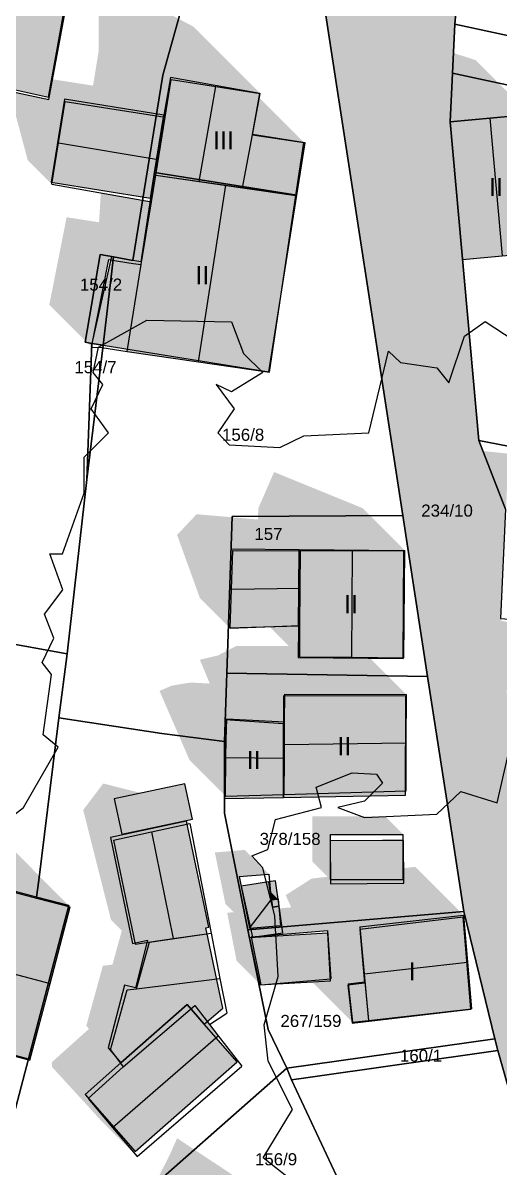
# Model space of a CAD drawing. Header units: millimetres. Extents: x 238 to 3518, y -74 to 2735.
# Drawn here: x 1574.3 to 1613.8, y 1358.4 to 1453.1 of the extents above; entities that cross this region are included whole.
import ezdxf
from ezdxf.enums import TextEntityAlignment as Align

# ---------------------------------------------------------------- set-up
doc = ezdxf.new("R2010")
doc.units = ezdxf.units.MM
for name, color, linetype in [('LP_Flurstueck_bez', 7, 'Continuous'), ('LP_Flurstuecke', 8, 'Continuous'), ('LP_Gebaeude_Dachaufsicht', 9, 'Continuous'), ('LP_Gebaeude_Dachschatten', 253, 'Continuous'), ('LP_Gebaeude_F', 254, 'Continuous'), ('LP_Gebaeude_Geschosszahl', 7, 'Continuous'), ('LP_Gebaeude_Schatten', 7, 'Continuous'), ('LP_Gebaeude_U', 7, 'Continuous'), ('LP_Topographie_Hoehenlinien', 8, 'Continuous'), ('LP_Verkehr_Strassen', 9, 'Continuous')]:
    doc.layers.add(name, color=color, linetype=linetype)
doc.styles.get("Standard").update_dxf_attribs({"font": 'arial.ttf'})

msp = doc.modelspace()

# ---------------------------------------------------------------- hatches: boundary and pattern name
at = {"layer": 'LP_Gebaeude_Dachschatten'}
for points in [[(1590.226, 1447.883), (1586.54, 1448.452), (1586.036, 1445.334), (1585.262, 1440.55), (1588.851, 1440.026)], [(1585.471, 1441.842), (1586.036, 1445.334), (1577.759, 1446.626), (1577.211, 1443.208)], [(1609.625, 1444.959), (1610.654, 1433.563), (1613.948, 1433.863), (1612.929, 1445.264)], [(1591.058, 1439.704), (1585.262, 1440.55), (1584.907, 1438.35), (1584.066, 1433.141), (1582.907, 1425.961), (1588.787, 1425.098)], [(1597.243, 1409.46), (1591.64, 1409.485), (1591.527, 1406.27), (1597.22, 1406.363)], [(1601.558, 1409.477), (1597.243, 1409.46), (1597.196, 1403.266), (1597.177, 1400.694), (1601.488, 1400.65)], [(1606.001, 1393.576), (1606.013, 1397.554), (1595.941, 1397.589), (1595.927, 1395.305), (1595.916, 1393.442)], [(1595.909, 1392.3), (1595.927, 1395.305), (1591.152, 1395.556), (1591.091, 1393.803), (1591.077, 1392.36)], [(1581.753, 1385.511), (1583.555, 1376.91), (1586.698, 1377.37), (1584.915, 1386.203)], [(1576.509, 1373.656), (1578.172, 1379.997), (1575.502, 1380.678), (1558.311, 1385.271), (1556.712, 1378.912)], [(1610.752, 1379.305), (1602.166, 1378.335), (1602.52, 1374.461), (1611.084, 1375.428)], [(1590.439, 1369.319), (1589.716, 1370.258), (1588.499, 1371.836), (1582.574, 1366.758), (1579.653, 1364.135), (1581.683, 1361.734)]]:
    msp.add_hatch(color=253, dxfattribs=at).paths.add_polyline_path(points)
at = {"layer": 'LP_Gebaeude_F'}
for points in [[(1564.322, 1444.131), (1571.997, 1442.74), (1572.907, 1447.759), (1576.371, 1447.005), (1579.179, 1462.484), (1568.011, 1464.508)], [(1585.169, 1440.772), (1596.953, 1438.893), (1597.641, 1443.211), (1593.269, 1443.909), (1593.89, 1447.308), (1586.474, 1448.629), (1585.924, 1445.515)], [(1576.6, 1439.955), (1584.83, 1438.634), (1585.169, 1440.772), (1585.924, 1445.515), (1577.701, 1446.829)], [(1609.625, 1444.959), (1610.654, 1433.563), (1617.242, 1434.163), (1616.232, 1445.569)], [(1579.975, 1426.605), (1580.906, 1426.477), (1594.62, 1424.277), (1596.953, 1438.893), (1585.169, 1440.772), (1584.83, 1438.634), (1584.013, 1433.383), (1583.365, 1433.484), (1581.76, 1433.774), (1581.585, 1433.806)], [(1591.253, 1403.087), (1597.085, 1403.255), (1597.138, 1409.533), (1591.476, 1409.581)], [(1597.063, 1400.616), (1605.732, 1400.543), (1605.806, 1409.461), (1597.138, 1409.533), (1597.085, 1403.255)], [(1595.829, 1397.463), (1595.83, 1395.151), (1595.833, 1389.043), (1605.946, 1389.234), (1605.971, 1397.431)], [(1590.943, 1388.952), (1595.833, 1389.043), (1595.83, 1395.151), (1591.011, 1395.47), (1590.948, 1393.68)], [(1581.815, 1388.94), (1582.44, 1385.997), (1588.303, 1387.243), (1587.679, 1390.176)], [(1581.323, 1368.318), (1582.382, 1367.079), (1587.862, 1371.912), (1589.278, 1370.296), (1590.807, 1371.619), (1589.42, 1378.253), (1589.664, 1378.305), (1587.814, 1387.089), (1581.502, 1385.746), (1583.345, 1376.972), (1584.566, 1377.229), (1583.585, 1373.28), (1582.667, 1373.517)], [(1554.836, 1372.707), (1562.548, 1370.661), (1562.893, 1370.246), (1566.576, 1369.26), (1566.967, 1369.475), (1574.726, 1367.428), (1578.067, 1380.093), (1575.374, 1380.804), (1558.193, 1385.364)], [(1599.714, 1385.464), (1599.738, 1381.904), (1605.805, 1381.954), (1605.775, 1385.493), (1604.03, 1385.485)], [(1592.321, 1381.704), (1593.274, 1377.48), (1595.789, 1377.836), (1595.479, 1380.045), (1594.934, 1379.969), (1594.63, 1382.054)], [(1594.63, 1382.054), (1594.934, 1379.969), (1595.479, 1380.045), (1595.185, 1382.138)], [(1601.167, 1373.503), (1601.535, 1370.37), (1611.353, 1371.522), (1610.726, 1379.131), (1602.168, 1378.129), (1602.554, 1373.666)], [(1593.032, 1377.421), (1593.844, 1373.542), (1599.723, 1373.876), (1599.501, 1377.829)], [(1579.418, 1364.465), (1583.549, 1359.756), (1592.007, 1367.183), (1589.278, 1370.296), (1587.862, 1371.912), (1582.382, 1367.079)]]:
    msp.add_hatch(color=254, dxfattribs=at).paths.add_polyline_path(points)
at = {"layer": 'LP_Gebaeude_Schatten'}
for points in [[(1580.536, 1450.834), (1580.54, 1454.452), (1581.726, 1456.383), (1588.411, 1452.813), (1593.911, 1447.313), (1590.226, 1447.883), (1586.54, 1448.452), (1586.036, 1445.334), (1577.759, 1446.626), (1577.211, 1443.208), (1576.662, 1439.79), (1574.662, 1441.79), (1573.211, 1447.208), (1573.579, 1447.413), (1576.415, 1446.804), (1576.724, 1448.476), (1580.07, 1447.953), (1580.536, 1450.834)], [(1616.232, 1445.569), (1609.625, 1444.959), (1610.654, 1433.563), (1606.654, 1437.563), (1605.125, 1449.459), (1606.429, 1451.764), (1611.732, 1450.069), (1616.232, 1445.569)], [(1593.265, 1443.881), (1593.84, 1446.937), (1597.533, 1443.244), (1593.265, 1443.881)], [(1585.471, 1441.842), (1586.036, 1445.334), (1585.262, 1440.55), (1585.471, 1441.842)], [(1577.88, 1437.063), (1577.992, 1437.045), (1579.893, 1436.747), (1580.566, 1436.641), (1580.712, 1439.083), (1584.907, 1438.35), (1584.066, 1433.141), (1583.393, 1433.247), (1581.492, 1433.545), (1581.38, 1433.563), (1579.948, 1426.319), (1576.448, 1429.819), (1577.88, 1437.063)], [(1607.562, 1414.915), (1610.768, 1416.423), (1611.52, 1416.328), (1612.384, 1417.715), (1617.621, 1417.157), (1619.621, 1415.157), (1614.384, 1415.715), (1614.268, 1412.923), (1614.062, 1408.415), (1613.855, 1403.907), (1610.355, 1407.407), (1607.562, 1414.915)], [(1587.027, 1410.77), (1588.64, 1412.485), (1593.736, 1412.047), (1593.743, 1412.96), (1595.058, 1415.977), (1602.372, 1412.995), (1605.872, 1409.495), (1601.558, 1409.477), (1597.243, 1409.46), (1591.64, 1409.485), (1591.414, 1403.054), (1588.914, 1405.554), (1587.027, 1410.77)], [(1614.794, 1403.464), (1615.153, 1403.355), (1615.155, 1403.419), (1617.417, 1403.624), (1619.021, 1403.497), (1622.271, 1400.247), (1618.655, 1399.919), (1618.613, 1398.352), (1616.97, 1398.196), (1614.31, 1397.944), (1614.891, 1390.367), (1618.976, 1390.773), (1619.151, 1390.79), (1619.264, 1389.656), (1616.411, 1389.214), (1616.648, 1385.575), (1620.786, 1386.718), (1620.696, 1388.33), (1621.48, 1388.386), (1623.48, 1386.386), (1616.809, 1384.831), (1617.195, 1382.856), (1618.136, 1377.8), (1618.137, 1377.797), (1616.378, 1377.372), (1617.06, 1374.027), (1613.56, 1377.527), (1612.878, 1380.872), (1614.637, 1381.297), (1614.636, 1381.3), (1613.695, 1386.356), (1613.863, 1388.918), (1612.598, 1392.66), (1611.391, 1393.867), (1610.81, 1401.444), (1611.47, 1403.696), (1613.113, 1403.852), (1614.794, 1403.464)], [(1597.196, 1403.266), (1597.177, 1400.694), (1601.488, 1400.65), (1602.932, 1400.635), (1606.013, 1397.554), (1595.941, 1397.589), (1595.927, 1395.305), (1591.152, 1395.556), (1591.091, 1393.803), (1591.077, 1392.36), (1591.047, 1389.163), (1588.047, 1392.163), (1585.577, 1397.86), (1586.591, 1398.303), (1588.152, 1398.556), (1589.735, 1398.473), (1588.916, 1400.442), (1590.427, 1400.805), (1591.941, 1401.589), (1596.297, 1401.574), (1595.775, 1402.096), (1594.697, 1403.175), (1597.196, 1403.266)], [(1595.912, 1392.869), (1595.927, 1395.305), (1595.916, 1393.442), (1595.912, 1392.869)], [(1575.502, 1380.678), (1558.311, 1385.271), (1556.712, 1378.912), (1555.112, 1372.553), (1549.112, 1378.553), (1546.212, 1389.412), (1551.811, 1391.771), (1569.502, 1386.678), (1572.172, 1385.997), (1578.172, 1379.997), (1575.502, 1380.678)], [(1579.515, 1370.167), (1580.881, 1375.115), (1581.674, 1375.213), (1582.449, 1378.016), (1581.555, 1378.91), (1579.253, 1388.011), (1580.915, 1390.203), (1586.077, 1388.894), (1588.077, 1386.894), (1581.753, 1385.511), (1583.555, 1376.91), (1584.744, 1377.084), (1583.674, 1373.213), (1582.881, 1373.115), (1581.515, 1368.167), (1582.574, 1366.758), (1579.653, 1364.135), (1581.683, 1361.734), (1583.713, 1359.333), (1580.713, 1362.333), (1576.683, 1366.734), (1576.653, 1367.135), (1579.574, 1369.758), (1579.725, 1369.888), (1579.515, 1370.167)], [(1596.02, 1380.961), (1598.166, 1382.335), (1599.478, 1382.484), (1598.217, 1383.744), (1598.217, 1387.473), (1602.516, 1387.473), (1604.255, 1387.473), (1605.755, 1385.973), (1604.016, 1385.973), (1599.717, 1385.973), (1599.717, 1382.244), (1605.755, 1382.244), (1605.755, 1383.193), (1606.752, 1383.305), (1610.752, 1379.305), (1602.166, 1378.335), (1602.581, 1373.796), (1601.205, 1373.625), (1601.559, 1370.439), (1598.107, 1373.892), (1599.77, 1374.034), (1599.479, 1378.032), (1593.174, 1377.504), (1593.955, 1373.535), (1591.955, 1375.535), (1591.174, 1379.504), (1591.709, 1379.549), (1591.033, 1380.225), (1590.157, 1384.493), (1592.624, 1384.709), (1594.624, 1382.709), (1592.157, 1382.493), (1593.033, 1378.225), (1595.579, 1378.448), (1595.455, 1379.863), (1596.474, 1379.948), (1596.02, 1380.961)], [(1594.809, 1380.588), (1594.749, 1381.277), (1595.387, 1380.639), (1594.809, 1380.588)], [(1592.612, 1357.159), (1594.612, 1355.159), (1588.45, 1357.534), (1586.259, 1351.726), (1584.541, 1352.296), (1582.999, 1348.18), (1582.83, 1347.73), (1580.584, 1348.601), (1579.186, 1344.894), (1577.186, 1346.894), (1577.641, 1348.102), (1576.83, 1353.73), (1576.999, 1354.18), (1581.041, 1355.796), (1582.759, 1355.226), (1584.04, 1354.781), (1586.45, 1359.534), (1587.031, 1360.847), (1592.612, 1357.159)]]:
    msp.add_hatch(color=7, dxfattribs=at).paths.add_polyline_path(points)
at = {"layer": 'LP_Verkehr_Strassen'}
msp.add_hatch(color=9, dxfattribs=at).paths.add_polyline_path([(1561.503, 1507.036), (1577.045, 1501.417), (1576.975, 1501.159), (1582.568, 1492.954), (1585.154, 1496.514), (1601.434, 1485.54), (1602.774, 1483.793), (1603.216, 1481.872), (1601.105, 1473.163), (1600.137, 1469.172), (1598.251, 1460.773), (1599.331, 1453.766), (1605.717, 1412.376), (1607.77, 1399.063), (1609.297, 1389.164), (1610.774, 1379.598), (1613.338, 1369.059), (1613.572, 1368.099), (1617.6, 1353.865), (1623.688, 1343.969), (1629.625, 1342.262), (1626.601, 1349.588), (1621.222, 1360.81), (1619.687, 1364.913), (1617.288, 1372.486), (1615.4, 1382.077), (1614.804, 1390.231), (1613.807, 1403.847), (1614.222, 1412.892), (1612.003, 1418.599), (1609.625, 1444.959), (1609.835, 1448.987), (1610.035, 1453.036), (1610.065, 1453.645), (1610.202, 1455.612), (1613.095, 1485.653), (1618.069, 1484.416), (1615.521, 1488.926), (1613.037, 1492.207), (1611.72, 1491.381), (1609.707, 1491.468), (1604.93, 1493.071), (1598.896, 1496.696), (1590.263, 1502.782), (1578.048, 1513.259), (1573.758, 1518.771), (1567.45, 1512.729)])

# ---------------------------------------------------------------- linework, layer by layer
at = {"layer": 'LP_Flurstuecke', "color": 8}
for points in [[(1561.503, 1507.036), (1577.045, 1501.417), (1576.975, 1501.159), (1582.568, 1492.954), (1585.154, 1496.514), (1601.434, 1485.54), (1602.774, 1483.793), (1603.216, 1481.872), (1601.105, 1473.163), (1600.137, 1469.172), (1598.251, 1460.773), (1599.331, 1453.766), (1605.717, 1412.376), (1607.77, 1399.063), (1609.297, 1389.164), (1610.774, 1379.598), (1613.338, 1369.059), (1613.572, 1368.099), (1617.6, 1353.865)], [(1614.222, 1412.892), (1612.003, 1418.599), (1609.625, 1444.959), (1609.835, 1448.987), (1610.035, 1453.036), (1610.065, 1453.645), (1610.202, 1455.612), (1613.095, 1485.653), (1618.069, 1484.416)]]:
    msp.add_lwpolyline(points, dxfattribs=at)
for points in [[(1610.035, 1453.036), (1636.154, 1447.417), (1658.865, 1458.309), (1661.017, 1468.596), (1628.812, 1481.249), (1621.562, 1482.938), (1619.075, 1482.636), (1616.418, 1480.595), (1613.67, 1471.497), (1610.202, 1455.612), (1610.065, 1453.645)], [(1556.865, 1404.726), (1577.925, 1400.927), (1579.568, 1415.372), (1579.975, 1426.605), (1579.416, 1426.723), (1580.646, 1433.974), (1581.76, 1433.774), (1583.365, 1433.484), (1585.834, 1448.818), (1588.319, 1457.722), (1588.543, 1458.524), (1585.175, 1459.743), (1568.079, 1468.374), (1562.044, 1434.704), (1559.314, 1418.83), (1557.329, 1407.378)], [(1577.231, 1395.63), (1585.757, 1394.341), (1590.948, 1393.68), (1591.142, 1399.333), (1591.589, 1412.305), (1605.717, 1412.376), (1599.331, 1453.766), (1596.865, 1455.626), (1588.543, 1458.524), (1588.319, 1457.722), (1585.834, 1448.818), (1583.365, 1433.484), (1581.76, 1433.774), (1580.906, 1426.477), (1579.568, 1415.372), (1577.925, 1400.927)], [(1609.835, 1448.987), (1634.995, 1443.569), (1644.541, 1439.87), (1645.56, 1443.769), (1636.154, 1447.417), (1610.035, 1453.036)], [(1609.625, 1444.959), (1612.003, 1418.599), (1623.859, 1416.29), (1626.198, 1415.92), (1625.928, 1419.319), (1638.273, 1416.07), (1644.541, 1439.87), (1634.995, 1443.569), (1609.835, 1448.987)], [(1579.416, 1426.723), (1579.975, 1426.605), (1580.906, 1426.477), (1581.76, 1433.774), (1580.646, 1433.974)], [(1579.568, 1415.372), (1580.906, 1426.477), (1579.975, 1426.605)], [(1612.003, 1418.599), (1614.222, 1412.892), (1613.807, 1403.847), (1621.764, 1403.22), (1623.051, 1411.77), (1623.859, 1416.29)], [(1591.142, 1399.333), (1607.77, 1399.063), (1605.717, 1412.376), (1591.589, 1412.305)], [(1547.738, 1356.785), (1569.806, 1348.78), (1574.726, 1367.428), (1578.067, 1380.093), (1575.374, 1380.804), (1575.577, 1382.203), (1577.231, 1395.63), (1577.925, 1400.927), (1556.865, 1404.726), (1556.649, 1403.495), (1551.324, 1375.577)], [(1590.94, 1387.742), (1592.897, 1378.086), (1610.774, 1379.598), (1609.297, 1389.164), (1607.77, 1399.063), (1591.142, 1399.333), (1590.948, 1393.68)], [(1569.806, 1348.78), (1572.384, 1347.514), (1578.805, 1345.329), (1582.411, 1354.572), (1596.127, 1366.632), (1594.569, 1369.837), (1592.897, 1378.086), (1590.94, 1387.742), (1590.948, 1393.68), (1585.757, 1394.341), (1577.231, 1395.63), (1575.577, 1382.203), (1575.374, 1380.804), (1578.067, 1380.093), (1574.726, 1367.428)], [(1592.897, 1378.086), (1594.569, 1369.837), (1596.127, 1366.632), (1613.338, 1369.059), (1610.774, 1379.598)], [(1596.127, 1366.632), (1596.499, 1365.691), (1597.488, 1365.831), (1613.572, 1368.099), (1613.338, 1369.059)], [(1594.809, 1339.431), (1607.934, 1334.593), (1613.192, 1334.263), (1615.231, 1334.373), (1621.818, 1335.113), (1623.647, 1336.202), (1624.787, 1339.021), (1624.527, 1341.64), (1623.688, 1343.969), (1617.6, 1353.865), (1613.572, 1368.099), (1597.488, 1365.831), (1596.499, 1365.691), (1601.457, 1355.095), (1598.59, 1348.345), (1595.199, 1340.361)], [(1578.805, 1345.329), (1594.809, 1339.431), (1595.199, 1340.361), (1598.59, 1348.345), (1601.457, 1355.095), (1596.499, 1365.691), (1596.127, 1366.632), (1582.411, 1354.572)]]:
    msp.add_lwpolyline(points, close=True, dxfattribs=at)
at = {"layer": 'LP_Gebaeude_Dachaufsicht', "color": 9}
for p, q in [((1576.415, 1446.804, 75.08), (1579.294, 1462.371, 75.08)), ((1586.036, 1445.334, 77.665), (1586.54, 1448.452, 77.665)), ((1586.54, 1448.452, 77.665), (1590.226, 1447.883, 81.517)), ((1570.892, 1447.99, 80.75), (1576.415, 1446.804, 75.08)), ((1588.851, 1440.026, 81.517), (1590.226, 1447.883, 81.517)), ((1590.226, 1447.883, 81.517), (1593.911, 1447.313, 77.665)), ((1593.265, 1443.881, 77.665), (1593.911, 1447.313, 77.665)), ((1577.211, 1443.208, 75.378), (1577.759, 1446.626, 72.43)), ((1577.759, 1446.626, 72.43), (1586.036, 1445.334, 72.43)), ((1585.262, 1440.55, 77.665), (1586.036, 1445.334, 77.665)), ((1585.471, 1441.842, 75.378), (1586.036, 1445.334, 72.43)), ((1609.625, 1444.959, 75.62), (1612.929, 1445.264, 78.546)), ((1612.929, 1445.264, 78.546), (1616.232, 1445.569, 75.62)), ((1612.929, 1445.264, 78.546), (1613.948, 1433.863, 78.546)), ((1609.625, 1444.959, 75.62), (1610.654, 1433.563, 75.62)), ((1592.441, 1439.501, 77.665), (1593.265, 1443.881, 77.665)), ((1593.265, 1443.881, 77.665), (1597.533, 1443.244, 77.665)), ((1576.662, 1439.79, 72.43), (1577.211, 1443.208, 75.378)), ((1577.211, 1443.208, 75.378), (1585.471, 1441.842, 75.378)), ((1596.853, 1438.857, 77.665), (1597.533, 1443.244, 77.665)), ((1585.262, 1440.55, 74.287), (1585.471, 1441.842, 75.378)), ((1584.907, 1438.35, 75.036), (1585.262, 1440.55, 75.036)), ((1584.907, 1438.35, 72.43), (1585.262, 1440.55, 74.287)), ((1585.262, 1440.55, 75.036), (1591.058, 1439.704, 81.651)), ((1585.262, 1440.55, 77.665), (1588.851, 1440.026, 81.517)), ((1576.662, 1439.79, 72.43), (1584.907, 1438.35, 72.43)), ((1588.787, 1425.098, 81.651), (1591.058, 1439.704, 81.651)), ((1588.851, 1440.026, 81.517), (1592.441, 1439.501, 77.665)), ((1591.058, 1439.704, 81.651), (1596.853, 1438.857, 75.036)), ((1592.441, 1439.501, 77.665), (1596.853, 1438.857, 77.665)), ((1594.667, 1424.235, 75.036), (1596.853, 1438.857, 75.036)), ((1584.066, 1433.141, 75.036), (1584.907, 1438.35, 75.036)), ((1610.654, 1433.563, 75.62), (1613.948, 1433.863, 78.546)), ((1579.948, 1426.319, 75.036), (1581.38, 1433.563, 75.036)), ((1581.38, 1433.563, 75.036), (1581.492, 1433.545, 75.036)), ((1581.492, 1433.545, 75.036), (1583.393, 1433.247, 75.036)), ((1582.907, 1425.961, 75.036), (1584.066, 1433.141, 75.036)), ((1583.393, 1433.247, 75.036), (1584.066, 1433.141, 75.036)), ((1579.948, 1426.319, 75.036), (1580.8, 1426.27, 75.036)), ((1580.8, 1426.27, 75.036), (1582.907, 1425.961, 75.036)), ((1582.907, 1425.961, 75.036), (1588.787, 1425.098, 81.651)), ((1588.787, 1425.098, 81.651), (1594.667, 1424.235, 75.036)), ((1591.527, 1406.27, 76.281), (1591.64, 1409.485, 74.038)), ((1591.64, 1409.485, 74.038), (1597.243, 1409.46, 74.038)), ((1597.196, 1403.266, 75.183), (1597.243, 1409.46, 75.183)), ((1597.22, 1406.363, 76.281), (1597.243, 1409.46, 74.038)), ((1597.243, 1409.46, 75.183), (1601.558, 1409.477, 79.679)), ((1601.488, 1400.65, 79.679), (1601.558, 1409.477, 79.679)), ((1601.558, 1409.477, 79.679), (1605.872, 1409.495, 75.183)), ((1605.799, 1400.605, 75.183), (1605.872, 1409.495, 75.183)), ((1591.527, 1406.27, 76.281), (1597.22, 1406.363, 76.281)), ((1597.196, 1403.266, 74.038), (1597.22, 1406.363, 76.281)), ((1591.414, 1403.054, 74.038), (1591.527, 1406.27, 76.281)), ((1591.414, 1403.054, 74.038), (1597.196, 1403.266, 74.038)), ((1597.177, 1400.694, 75.183), (1597.196, 1403.266, 75.183)), ((1597.177, 1400.694, 75.183), (1601.488, 1400.65, 79.679)), ((1601.488, 1400.65, 79.679), (1605.799, 1400.605, 75.183)), ((1595.927, 1395.305, 78.597), (1595.941, 1397.589, 76.259)), ((1595.941, 1397.589, 76.259), (1606.013, 1397.554, 76.259)), ((1606.001, 1393.576, 80.504), (1606.013, 1397.554, 76.259)), ((1591.091, 1393.803, 76.366), (1591.152, 1395.556, 74.608)), ((1591.152, 1395.556, 74.608), (1595.927, 1395.305, 74.608)), ((1595.909, 1392.3, 77.814), (1595.927, 1395.305, 74.608)), ((1595.916, 1393.442, 80.504), (1595.927, 1395.305, 78.597)), ((1591.077, 1392.36, 77.815), (1591.091, 1393.803, 76.366)), ((1595.89, 1389.294, 76.259), (1595.916, 1393.442, 80.504)), ((1595.916, 1393.442, 80.504), (1606.001, 1393.576, 80.504)), ((1605.989, 1389.597, 76.259), (1606.001, 1393.576, 80.504)), ((1591.047, 1389.163, 74.608), (1591.077, 1392.36, 77.815)), ((1591.077, 1392.36, 77.815), (1595.909, 1392.3, 77.814)), ((1595.89, 1389.294, 74.608), (1595.909, 1392.3, 77.814)), ((1591.047, 1389.163, 74.608), (1595.89, 1389.294, 74.608)), ((1595.89, 1389.294, 76.259), (1605.989, 1389.597, 76.259)), ((1584.915, 1386.203, 76.25), (1588.077, 1386.894, 73.387)), ((1588.077, 1386.894, 73.387), (1589.842, 1377.83, 73.387)), ((1581.753, 1385.511, 73.387), (1584.915, 1386.203, 76.25)), ((1581.753, 1385.511, 73.387), (1583.555, 1376.91, 73.387)), ((1584.915, 1386.203, 76.25), (1586.698, 1377.37, 76.25)), ((1599.717, 1385.973, 73.503), (1604.016, 1385.973, 73.503)), ((1599.717, 1382.244, 73.503), (1599.717, 1385.973, 73.503)), ((1604.016, 1385.973, 73.503), (1605.755, 1385.973, 73.503)), ((1605.755, 1382.244, 73.503), (1605.755, 1385.973, 73.503)), ((1558.311, 1385.271, 78.543), (1575.502, 1380.678, 78.566)), ((1592.157, 1382.493, 73.83), (1594.624, 1382.709, 73.83)), ((1594.624, 1382.709, 73.83), (1594.809, 1380.588, 73.83)), ((1592.157, 1382.493, 73.83), (1593.033, 1378.225, 73.83)), ((1599.717, 1382.244, 73.503), (1605.755, 1382.244, 73.503)), ((1575.502, 1380.678, 78.566), (1578.172, 1379.997, 78.543)), ((1576.509, 1373.656, 84.169), (1578.172, 1379.997, 78.543)), ((1593.033, 1378.225, 73.704), (1594.809, 1380.588, 73.704)), ((1593.033, 1378.225, 73.83), (1594.809, 1380.588, 73.83)), ((1594.809, 1380.588, 73.704), (1595.387, 1380.639, 73.704)), ((1595.387, 1380.639, 73.704), (1595.579, 1378.448, 73.704)), ((1556.712, 1378.912, 84.169), (1576.509, 1373.656, 84.169)), ((1602.166, 1378.335, 76.916), (1610.752, 1379.305, 76.916)), ((1610.752, 1379.305, 76.916), (1611.084, 1375.428, 80.324)), ((1593.033, 1378.225, 73.704), (1595.579, 1378.448, 73.704)), ((1593.174, 1377.504, 73.956), (1599.479, 1378.032, 73.956)), ((1599.479, 1378.032, 73.956), (1599.77, 1374.034, 73.956)), ((1602.166, 1378.335, 76.916), (1602.52, 1374.461, 80.324)), ((1583.555, 1376.91, 73.387), (1586.698, 1377.37, 76.25)), ((1583.674, 1373.213, 73.387), (1584.744, 1377.084, 73.387)), ((1584.744, 1377.084, 73.387), (1589.842, 1377.83, 73.387)), ((1586.698, 1377.37, 76.25), (1589.842, 1377.83, 73.387)), ((1589.842, 1377.83, 73.387), (1590.575, 1374.066, 73.387)), ((1593.174, 1377.504, 73.956), (1593.955, 1373.535, 73.956)), ((1602.52, 1374.461, 80.324), (1611.084, 1375.428, 80.324)), ((1611.084, 1375.428, 80.324), (1611.415, 1371.55, 76.916)), ((1602.52, 1374.461, 80.324), (1602.874, 1370.587, 76.916)), ((1574.845, 1367.314, 78.543), (1576.509, 1373.656, 84.169)), ((1582.881, 1373.115, 73.204), (1583.674, 1373.213, 73.204)), ((1583.674, 1373.213, 73.204), (1590.575, 1374.066, 73.204)), ((1583.674, 1373.213, 73.387), (1590.575, 1374.066, 73.387)), ((1590.575, 1374.066, 73.204), (1591.133, 1371.198, 73.204)), ((1593.955, 1373.535, 73.956), (1599.77, 1374.034, 73.956)), ((1601.205, 1373.625, 76.916), (1602.581, 1373.796, 76.916)), ((1601.205, 1373.625, 76.916), (1601.559, 1370.439, 76.916)), ((1602.581, 1373.796, 76.916), (1602.874, 1370.587, 76.916)), ((1581.515, 1368.167, 73.204), (1582.881, 1373.115, 73.204)), ((1582.574, 1366.758, 73.204), (1588.499, 1371.836, 73.204)), ((1582.574, 1366.758, 74.267), (1588.499, 1371.836, 74.323)), ((1588.499, 1371.836, 74.323), (1589.716, 1370.258, 76.148)), ((1588.499, 1371.836, 73.204), (1589.716, 1370.258, 73.204)), ((1602.874, 1370.587, 76.916), (1611.415, 1371.55, 76.916)), ((1589.716, 1370.258, 73.204), (1591.133, 1371.198, 73.204)), ((1601.559, 1370.439, 76.916), (1602.874, 1370.587, 76.916)), ((1589.716, 1370.258, 76.148), (1590.439, 1369.319, 77.233)), ((1567.152, 1369.342, 78.531), (1574.845, 1367.314, 78.543)), ((1581.683, 1361.734, 77.233), (1590.439, 1369.319, 77.233)), ((1590.439, 1369.319, 77.233), (1592.377, 1366.801, 74.323)), ((1581.515, 1368.167, 73.204), (1582.574, 1366.758, 73.204)), ((1579.653, 1364.135, 74.323), (1582.574, 1366.758, 74.267)), ((1583.713, 1359.333, 74.323), (1592.377, 1366.801, 74.323)), ((1579.653, 1364.135, 74.323), (1581.683, 1361.734, 77.233)), ((1581.683, 1361.734, 77.233), (1583.713, 1359.333, 74.323))]:
    msp.add_line(p, q, dxfattribs=at)
at = {"layer": 'LP_Gebaeude_U', "color": 7}
for points in [[(1564.322, 1444.131), (1571.997, 1442.74), (1572.907, 1447.759), (1576.371, 1447.005), (1579.179, 1462.484), (1568.011, 1464.508)], [(1585.169, 1440.772), (1596.953, 1438.893), (1597.641, 1443.211), (1593.269, 1443.909), (1593.89, 1447.308), (1586.474, 1448.629), (1585.924, 1445.515)], [(1576.6, 1439.955), (1584.83, 1438.634), (1585.169, 1440.772), (1585.924, 1445.515), (1577.701, 1446.829)], [(1609.625, 1444.959), (1610.654, 1433.563), (1617.242, 1434.163), (1616.232, 1445.569)], [(1579.975, 1426.605), (1580.906, 1426.477), (1594.62, 1424.277), (1596.953, 1438.893), (1585.169, 1440.772), (1584.83, 1438.634), (1584.013, 1433.383), (1583.365, 1433.484), (1581.76, 1433.774), (1581.585, 1433.806)], [(1591.253, 1403.087), (1597.085, 1403.255), (1597.138, 1409.533), (1591.476, 1409.581)], [(1597.063, 1400.616), (1605.732, 1400.543), (1605.806, 1409.461), (1597.138, 1409.533), (1597.085, 1403.255)], [(1595.829, 1397.463), (1595.83, 1395.151), (1595.833, 1389.043), (1605.946, 1389.234), (1605.971, 1397.431)], [(1590.943, 1388.952), (1595.833, 1389.043), (1595.83, 1395.151), (1591.011, 1395.47), (1590.948, 1393.68)], [(1581.815, 1388.94), (1582.44, 1385.997), (1588.303, 1387.243), (1587.679, 1390.176)], [(1581.323, 1368.318), (1582.382, 1367.079), (1587.862, 1371.912), (1589.278, 1370.296), (1590.807, 1371.619), (1589.42, 1378.253), (1589.664, 1378.305), (1587.814, 1387.089), (1581.502, 1385.746), (1583.345, 1376.972), (1584.566, 1377.229), (1583.585, 1373.28), (1582.667, 1373.517)], [(1554.836, 1372.707), (1562.548, 1370.661), (1562.893, 1370.246), (1566.576, 1369.26), (1566.967, 1369.475), (1574.726, 1367.428), (1578.067, 1380.093), (1575.374, 1380.804), (1558.193, 1385.364)], [(1599.714, 1385.464), (1599.738, 1381.904), (1605.805, 1381.954), (1605.775, 1385.493), (1604.03, 1385.485)], [(1592.321, 1381.704), (1593.274, 1377.48), (1595.789, 1377.836), (1595.479, 1380.045), (1594.934, 1379.969), (1594.63, 1382.054)], [(1594.63, 1382.054), (1594.934, 1379.969), (1595.479, 1380.045), (1595.185, 1382.138)], [(1601.167, 1373.503), (1601.535, 1370.37), (1611.353, 1371.522), (1610.726, 1379.131), (1602.168, 1378.129), (1602.554, 1373.666)], [(1593.032, 1377.421), (1593.844, 1373.542), (1599.723, 1373.876), (1599.501, 1377.829)], [(1579.418, 1364.465), (1583.549, 1359.756), (1592.007, 1367.183), (1589.278, 1370.296), (1587.862, 1371.912), (1582.382, 1367.079)]]:
    msp.add_lwpolyline(points, close=True, dxfattribs=at)
at = {"layer": 'LP_Topographie_Hoehenlinien', "color": 8}
for points in [[(1569.146, 1384.219), (1574.303, 1388.219), (1577.189, 1393.219), (1575.936, 1394.219), (1576.62, 1399.219), (1575.846, 1400.219), (1576.827, 1402.219), (1576.058, 1404.219), (1577.564, 1406.219), (1576.5, 1409.219), (1577.547, 1409.219), (1579.339, 1414.219), (1579.342, 1417.219), (1581.351, 1419.219), (1579.914, 1421.219), (1580.877, 1423.219), (1580.085, 1424.219), (1580.534, 1426.306), (1584.534, 1428.551), (1591.533, 1428.395), (1592.533, 1425.784), (1594.128, 1424.219), (1591.533, 1422.612), (1590.275, 1423.219), (1591.758, 1421.219), (1590.391, 1419.219), (1591.338, 1418.219), (1595.532, 1418.011), (1597.532, 1418.977), (1602.904, 1419.219), (1604.531, 1425.966), (1605.531, 1425.037), (1608.531, 1424.6), (1609.53, 1423.354), (1610.826, 1427.219), (1612.53, 1428.447), (1616.529, 1425.813)], [(1597.965, 1356.22), (1594.147, 1359.22), (1596.581, 1363.22), (1594.579, 1367.22), (1594.226, 1370.22), (1595.403, 1374.219), (1595.113, 1379.219), (1594.139, 1383.219), (1593.222, 1384.219), (1594.532, 1384.75), (1595.18, 1387.219), (1598.973, 1388.219), (1598.532, 1389.891), (1601.532, 1391.072), (1603.531, 1390.988), (1604.03, 1390.219), (1602.531, 1388.736), (1600.328, 1388.219), (1602.531, 1387.401), (1608.531, 1387.67), (1610.53, 1389.541), (1613.53, 1388.609), (1615.042, 1395.219)]]:
    msp.add_lwpolyline(points, dxfattribs=at)

# ---------------------------------------------------------------- texts
at = {"layer": 'LP_Flurstueck_bez', "color": 7}
for s, p in [('154/2', (1580.729, 1431.488)), ('154/7', (1580.272, 1424.654)), ('156/8', (1592.497, 1419.06)), ('234/10', (1609.38, 1412.786)), ('157', (1594.592, 1410.854)), ('378/158', (1596.385, 1385.618)), ('267/159', (1598.109, 1370.552)), ('160/1', (1607.225, 1367.682)), ('156/9', (1595.221, 1359.106))]:
    msp.add_text(s, height=1, dxfattribs=at).set_placement(p, align=Align.MIDDLE_CENTER)
at = {"layer": 'LP_Gebaeude_Geschosszahl', "color": 7}
for s, p in [('III', (1590.88, 1443.423)), ('II', (1613.438, 1439.567)), ('II', (1589.118, 1432.264)), ('II', (1601.435, 1405.038)), ('II', (1600.872, 1393.295)), ('II', (1593.367, 1392.15)), ('I', (1606.479, 1374.658))]:
    msp.add_text(s, height=1.5, dxfattribs=at).set_placement(p, align=Align.MIDDLE_CENTER)

doc.saveas('drawing.dxf')
